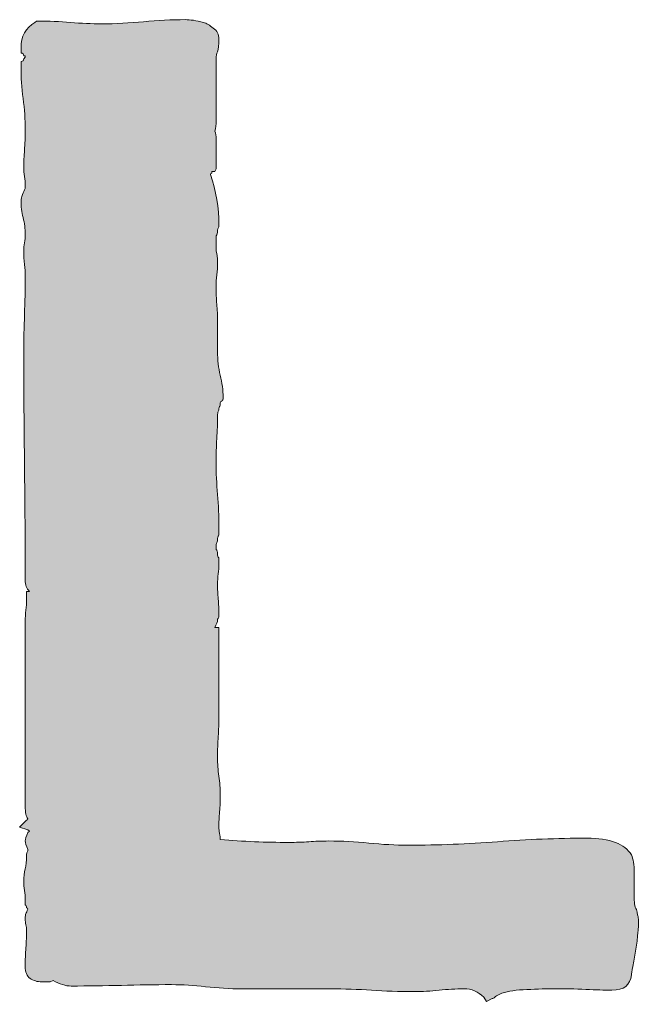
# Model space of a CAD drawing. Header units: inches. Extents: x 57 to 1023, y -981 to -99.
# Drawn here: x 101.1 to 268.9, y -368.8 to -102.7 of the extents above; entities that cross this region are included whole.
import ezdxf

# ---------------------------------------------------------------- set-up
doc = ezdxf.new("R2010")
doc.units = ezdxf.units.IN
doc.header["$MEASUREMENT"] = 0
doc.layers.add('Layer 1', color=7, linetype='Continuous')

# ---------------------------------------------------------------- blocks, each defined once
blk = doc.blocks.new('block 3')
at = {"layer": 'Layer 1', "true_color": 0x2b568d}
h = blk.add_hatch(color=167, dxfattribs=at)
h.dxf.hatch_style = 2
edge = h.paths.add_edge_path()
edge.add_spline(control_points=[(101.14, -321.54), (101.14, -321.54), (103.02, -319.65), (103.02, -319.65), (103.27, -319.65), (103.4, -319.53), (103.4, -319.27), (102.9, -318.77), (102.65, -317.64), (102.65, -315.87), (102.65, -315.87), (102.65, -265.98), (102.65, -265.98), (102.65, -264.72), (102.71, -263.66), (102.84, -262.77), (102.96, -261.89), (103.02, -260.82), (103.02, -259.56), (103.02, -259.56), (103.02, -257.67), (103.02, -257.67), (103.02, -257.67), (103.78, -257.67), (103.78, -257.67), (103.02, -256.91), (102.65, -255.91), (102.65, -254.64), (102.65, -244.06), (102.58, -233.73), (102.46, -223.65), (102.33, -213.58), (102.27, -203.37), (102.27, -193.04), (102.27, -189.51), (102.33, -186.05), (102.46, -182.65), (102.58, -179.24), (102.65, -175.78), (102.65, -172.25), (102.65, -171.25), (102.58, -170.17), (102.46, -169.04), (102.33, -167.91), (102.27, -166.71), (102.27, -165.45), (102.27, -164.69), (102.33, -163.94), (102.46, -163.18), (102.58, -162.43), (102.65, -161.67), (102.65, -160.91), (102.65, -159.4), (102.46, -157.89), (102.08, -156.38), (101.7, -154.87), (101.51, -153.35), (101.51, -151.84), (101.51, -151.34), (101.64, -150.77), (101.89, -150.14), (102.14, -149.52), (102.39, -148.95), (102.65, -148.44), (102.65, -148.44), (102.65, -147.68), (102.65, -147.68), (102.65, -146.93), (102.58, -146.11), (102.46, -145.23), (102.33, -144.35), (102.27, -143.53), (102.27, -142.77), (102.27, -141.26), (102.33, -139.69), (102.46, -138.05), (102.58, -136.41), (102.65, -134.59), (102.65, -132.57), (102.65, -129.8), (102.46, -126.96), (102.08, -124.06), (101.7, -121.17), (101.51, -118.34), (101.51, -115.56), (101.51, -115.56), (101.51, -114.05), (101.51, -114.05), (102.02, -114.05), (102.27, -113.8), (102.27, -113.29), (102.27, -113.29), (102.65, -112.91), (102.65, -112.91), (102.65, -112.91), (102.65, -112.54), (102.65, -112.54), (102.65, -112.54), (102.27, -112.54), (102.27, -112.54), (102.27, -112.03), (102.02, -111.78), (101.51, -111.78), (101.51, -111.78), (101.51, -110.27), (101.51, -110.27), (101.51, -107.25), (102.77, -104.98), (105.29, -103.47), (105.29, -103.47), (105.67, -103.09), (105.67, -103.09), (105.67, -103.09), (106.05, -103.09), (106.05, -103.09), (109.07, -103.09), (112.03, -103.22), (114.93, -103.47), (117.83, -103.72), (120.66, -103.84), (123.44, -103.84), (127.21, -103.84), (130.99, -103.65), (134.77, -103.28), (138.55, -102.9), (142.33, -102.71), (146.11, -102.71), (147.37, -102.71), (149, -102.96), (151.02, -103.47), (151.78, -103.72), (152.66, -104.22), (153.67, -104.98), (154.67, -105.73), (155.18, -106.74), (155.18, -108), (155.18, -109.51), (155.05, -110.65), (154.81, -111.4), (154.55, -111.91), (154.43, -112.54), (154.43, -113.29), (154.43, -113.29), (154.43, -116.69), (154.43, -116.69), (154.43, -116.69), (154.43, -129.92), (154.43, -129.92), (154.43, -131.19), (154.3, -132.19), (154.05, -132.95), (154.3, -133.45), (154.43, -134.21), (154.43, -135.21), (154.43, -136.22), (154.43, -137.36), (154.43, -138.61), (154.43, -139.88), (154.43, -141.39), (154.43, -143.15), (154.43, -143.15), (154.05, -143.91), (154.05, -143.91), (154.05, -143.91), (153.29, -143.91), (153.29, -143.91), (153.29, -143.91), (153.29, -144.28), (153.29, -144.28), (153.04, -144.28), (152.91, -144.41), (152.91, -144.66), (154.43, -149.2), (155.18, -153.73), (155.18, -158.27), (155.18, -158.78), (155.12, -159.09), (154.99, -159.21), (154.86, -159.34), (154.81, -159.53), (154.81, -159.78), (154.81, -160.54), (154.67, -161.04), (154.43, -161.29), (154.43, -161.29), (154.43, -162.8), (154.43, -162.8), (154.43, -162.8), (154.43, -165.45), (154.43, -165.45), (154.67, -166.2), (154.81, -167.21), (154.81, -168.47), (154.81, -169.74), (154.74, -170.87), (154.61, -171.87), (154.48, -172.88), (154.43, -174.02), (154.43, -175.27), (154.43, -176.79), (154.48, -178.3), (154.61, -179.81), (154.74, -181.32), (154.81, -182.83), (154.81, -184.35), (154.81, -184.35), (154.81, -192.66), (154.81, -192.66), (154.81, -194.93), (155.05, -197.07), (155.56, -199.09), (156.06, -201.11), (156.32, -203.12), (156.32, -205.13), (156.32, -205.64), (156.19, -205.95), (155.94, -206.08), (155.68, -206.21), (155.56, -206.4), (155.56, -206.65), (155.56, -207.15), (155.5, -207.47), (155.37, -207.59), (155.24, -207.72), (155.18, -207.91), (155.18, -208.16), (155.18, -208.41), (155.12, -208.66), (154.99, -208.91), (154.86, -209.17), (154.81, -209.54), (154.81, -210.05), (154.81, -212.07), (154.74, -214.14), (154.61, -216.28), (154.48, -218.43), (154.43, -220.5), (154.43, -222.52), (154.43, -225.54), (154.55, -228.51), (154.81, -231.4), (155.05, -234.3), (155.18, -237.26), (155.18, -240.28), (155.18, -240.28), (155.18, -241.79), (155.18, -241.79), (155.18, -242.3), (155.12, -242.61), (154.99, -242.74), (154.86, -242.87), (154.81, -243.06), (154.81, -243.31), (154.81, -243.81), (154.74, -244.19), (154.61, -244.44), (154.48, -244.69), (154.43, -245.07), (154.43, -245.57), (154.43, -245.57), (154.43, -246.33), (154.43, -246.33), (154.67, -246.58), (154.81, -246.96), (154.81, -247.46), (154.81, -247.97), (154.93, -248.35), (155.18, -248.6), (155.18, -248.6), (155.18, -250.11), (155.18, -250.11), (155.18, -251.12), (155.12, -252.06), (154.99, -252.94), (154.86, -253.83), (154.81, -254.77), (154.81, -255.78), (154.81, -257.04), (154.86, -258.36), (154.99, -259.75), (155.12, -261.13), (155.18, -262.46), (155.18, -263.71), (155.18, -263.71), (155.18, -264.47), (155.18, -264.47), (155.18, -264.72), (155.05, -264.98), (154.81, -265.23), (154.81, -265.23), (154.81, -265.6), (154.81, -265.6), (154.81, -265.86), (154.55, -266.49), (154.05, -267.49), (154.05, -267.49), (155.18, -267.49), (155.18, -267.49), (155.18, -267.49), (155.18, -291.68), (155.18, -291.68), (155.18, -293.45), (155.12, -295.21), (154.99, -296.97), (154.86, -298.74), (154.81, -300.63), (154.81, -302.64), (154.81, -304.41), (154.93, -306.11), (155.18, -307.75), (155.43, -309.39), (155.56, -311.09), (155.56, -312.85), (155.56, -314.36), (155.5, -315.87), (155.37, -317.38), (155.24, -318.89), (155.18, -320.28), (155.18, -321.54), (155.18, -322.05), (155.24, -322.61), (155.37, -323.24), (155.5, -323.87), (155.56, -324.44), (155.56, -324.94), (158.58, -325.2), (161.67, -325.38), (164.82, -325.51), (167.97, -325.64), (171.05, -325.7), (174.08, -325.7), (176.09, -325.7), (177.92, -325.64), (179.56, -325.51), (181.19, -325.38), (183.02, -325.32), (185.04, -325.32), (188.56, -325.32), (192.16, -325.51), (195.81, -325.89), (199.46, -326.26), (203.05, -326.45), (206.58, -326.45), (214.64, -326.45), (222.71, -326.14), (230.77, -325.51), (238.83, -324.88), (246.89, -324.56), (254.96, -324.56), (261.25, -324.56), (265.29, -326.07), (267.05, -329.1), (267.56, -330.11), (267.81, -331.74), (267.81, -334.01), (267.81, -334.01), (267.81, -340.82), (267.81, -340.82), (267.81, -342.33), (268.06, -343.46), (268.57, -344.22), (268.57, -344.72), (268.62, -345.1), (268.75, -345.35), (268.88, -345.6), (268.94, -345.98), (268.94, -346.48), (268.94, -346.48), (268.94, -348.75), (268.94, -348.75), (268.94, -349.01), (268.88, -349.76), (268.75, -351.02), (268.62, -352.28), (268.44, -353.67), (268.19, -355.18), (267.93, -356.69), (267.68, -358.08), (267.43, -359.33), (267.18, -360.6), (267.05, -361.35), (267.05, -361.6), (266.8, -364.38), (265.03, -365.76), (261.76, -365.76), (260.5, -365.76), (258.49, -365.7), (255.72, -365.57), (252.94, -365.45), (250.05, -365.38), (247.02, -365.38), (244.25, -365.38), (241.48, -365.45), (238.71, -365.57), (235.93, -365.7), (233.67, -366.01), (231.91, -366.52), (231.91, -366.52), (231.15, -366.89), (231.15, -366.89), (230.64, -367.15), (230.26, -367.4), (230.02, -367.65), (229.76, -367.9), (229.51, -368.03), (229.26, -368.03), (229.26, -368.03), (227.75, -368.78), (227.75, -368.78), (227.75, -368.78), (226.99, -367.65), (226.99, -367.65), (225.48, -366.14), (223.71, -365.38), (221.7, -365.38), (219.43, -365.38), (217.16, -365.51), (214.9, -365.76), (212.63, -366.01), (210.36, -366.14), (208.09, -366.14), (204.06, -366.14), (200.22, -366.01), (196.57, -365.76), (192.91, -365.51), (189.2, -365.38), (185.42, -365.38), (185.42, -365.38), (161.61, -365.38), (161.61, -365.38), (158.08, -365.38), (154.74, -365.19), (151.59, -364.81), (148.44, -364.44), (145.36, -364.25), (142.33, -364.25), (137.8, -364.25), (133.26, -364.31), (128.73, -364.44), (124.19, -364.57), (119.66, -364.63), (115.12, -364.63), (113.61, -364.63), (111.97, -364.12), (110.21, -363.11), (110.21, -363.11), (109.45, -363.49), (109.45, -363.49), (109.45, -363.49), (107.18, -363.49), (107.18, -363.49), (105.92, -363.49), (104.85, -363.18), (103.97, -362.55), (103.09, -361.92), (102.65, -360.85), (102.65, -359.33), (102.65, -357.58), (102.71, -355.87), (102.84, -354.23), (102.96, -352.6), (103.02, -351.02), (103.02, -349.51), (103.02, -349.01), (102.96, -348.5), (102.84, -348), (102.71, -347.49), (102.65, -346.99), (102.65, -346.48), (102.65, -345.73), (102.71, -345.23), (102.84, -344.97), (102.96, -344.72), (103.15, -344.35), (103.4, -343.84), (103.4, -343.59), (103.27, -343.46), (103.02, -343.46), (103.02, -342.96), (102.9, -342.7), (102.65, -342.7), (102.65, -342.7), (102.65, -341.19), (102.65, -341.19), (102.65, -340.44), (102.58, -339.62), (102.46, -338.74), (102.33, -337.86), (102.27, -337.04), (102.27, -336.28), (102.27, -335.02), (102.39, -333.89), (102.65, -332.88), (102.9, -331.87), (103.02, -330.74), (103.02, -329.48), (103.02, -328.72), (103.15, -328.22), (103.4, -327.97), (103.4, -327.97), (103.4, -327.59), (103.4, -327.59), (102.9, -326.58), (102.65, -325.83), (102.65, -325.32), (102.65, -324.82), (102.9, -324.06), (103.4, -323.05), (103.4, -323.05), (103.78, -322.67), (103.78, -322.67), (103.78, -322.67), (103.4, -322.3), (103.4, -322.3), (103.4, -322.3), (101.14, -321.54), (101.14, -321.54)], knot_values=[0, 0, 0, 0, 1, 1, 1, 2, 2, 2, 3, 3, 3, 4, 4, 4, 5, 5, 5, 6, 6, 6, 7, 7, 7, 8, 8, 8, 9, 9, 9, 10, 10, 10, 11, 11, 11, 12, 12, 12, 13, 13, 13, 14, 14, 14, 15, 15, 15, 16, 16, 16, 17, 17, 17, 18, 18, 18, 19, 19, 19, 20, 20, 20, 21, 21, 21, 22, 22, 22, 23, 23, 23, 24, 24, 24, 25, 25, 25, 26, 26, 26, 27, 27, 27, 28, 28, 28, 29, 29, 29, 30, 30, 30, 31, 31, 31, 32, 32, 32, 33, 33, 33, 34, 34, 34, 35, 35, 35, 36, 36, 36, 37, 37, 37, 38, 38, 38, 39, 39, 39, 40, 40, 40, 41, 41, 41, 42, 42, 42, 43, 43, 43, 44, 44, 44, 45, 45, 45, 46, 46, 46, 47, 47, 47, 48, 48, 48, 49, 49, 49, 50, 50, 50, 51, 51, 51, 52, 52, 52, 53, 53, 53, 54, 54, 54, 55, 55, 55, 56, 56, 56, 57, 57, 57, 58, 58, 58, 59, 59, 59, 60, 60, 60, 61, 61, 61, 62, 62, 62, 63, 63, 63, 64, 64, 64, 65, 65, 65, 66, 66, 66, 67, 67, 67, 68, 68, 68, 69, 69, 69, 70, 70, 70, 71, 71, 71, 72, 72, 72, 73, 73, 73, 74, 74, 74, 75, 75, 75, 76, 76, 76, 77, 77, 77, 78, 78, 78, 79, 79, 79, 80, 80, 80, 81, 81, 81, 82, 82, 82, 83, 83, 83, 84, 84, 84, 85, 85, 85, 86, 86, 86, 87, 87, 87, 88, 88, 88, 89, 89, 89, 90, 90, 90, 91, 91, 91, 92, 92, 92, 93, 93, 93, 94, 94, 94, 95, 95, 95, 96, 96, 96, 97, 97, 97, 98, 98, 98, 99, 99, 99, 100, 100, 100, 101, 101, 101, 102, 102, 102, 103, 103, 103, 104, 104, 104, 105, 105, 105, 106, 106, 106, 107, 107, 107, 108, 108, 108, 109, 109, 109, 110, 110, 110, 111, 111, 111, 112, 112, 112, 113, 113, 113, 114, 114, 114, 115, 115, 115, 116, 116, 116, 117, 117, 117, 118, 118, 118, 119, 119, 119, 120, 120, 120, 121, 121, 121, 122, 122, 122, 123, 123, 123, 124, 124, 124, 125, 125, 125, 126, 126, 126, 127, 127, 127, 128, 128, 128, 129, 129, 129, 130, 130, 130, 131, 131, 131, 132, 132, 132, 133, 133, 133, 134, 134, 134, 135, 135, 135, 136, 136, 136, 137, 137, 137, 138, 138, 138, 139, 139, 139, 140, 140, 140, 141, 141, 141, 142, 142, 142, 143, 143, 143, 144, 144, 144, 145, 145, 145, 146, 146, 146, 147, 147, 147, 148, 148, 148, 149, 149, 149, 150, 150, 150, 151, 151, 151, 152, 152, 152, 153, 153, 153, 154, 154, 154, 155, 155, 155, 156, 156, 156, 157, 157, 157, 158, 158, 158, 159, 159, 159, 160, 160, 160, 161, 161, 161, 162, 162, 162, 163, 163, 163, 164, 164, 164, 165, 165, 165, 166, 166, 166, 167, 167, 167, 168, 168, 168, 169, 169, 169, 170, 170, 170, 171, 171, 171, 172, 172, 172, 172], degree=3, periodic=1)
at = {"layer": 'Layer 1', "lineweight": 0}
blk.add_open_spline([(101.14, -321.54), (101.14, -321.54), (103.02, -319.65), (103.02, -319.65), (103.27, -319.65), (103.4, -319.53), (103.4, -319.27), (102.9, -318.77), (102.65, -317.64), (102.65, -315.87), (102.65, -315.87), (102.65, -265.98), (102.65, -265.98), (102.65, -264.72), (102.71, -263.66), (102.84, -262.77), (102.96, -261.89), (103.02, -260.82), (103.02, -259.56), (103.02, -259.56), (103.02, -257.67), (103.02, -257.67), (103.02, -257.67), (103.78, -257.67), (103.78, -257.67), (103.02, -256.91), (102.65, -255.91), (102.65, -254.64), (102.65, -244.06), (102.58, -233.73), (102.46, -223.65), (102.33, -213.58), (102.27, -203.37), (102.27, -193.04), (102.27, -189.51), (102.33, -186.05), (102.46, -182.65), (102.58, -179.24), (102.65, -175.78), (102.65, -172.25), (102.65, -171.25), (102.58, -170.17), (102.46, -169.04), (102.33, -167.91), (102.27, -166.71), (102.27, -165.45), (102.27, -164.69), (102.33, -163.94), (102.46, -163.18), (102.58, -162.43), (102.65, -161.67), (102.65, -160.91), (102.65, -159.4), (102.46, -157.89), (102.08, -156.38), (101.7, -154.87), (101.51, -153.35), (101.51, -151.84), (101.51, -151.34), (101.64, -150.77), (101.89, -150.14), (102.14, -149.52), (102.39, -148.95), (102.65, -148.44), (102.65, -148.44), (102.65, -147.68), (102.65, -147.68), (102.65, -146.93), (102.58, -146.11), (102.46, -145.23), (102.33, -144.35), (102.27, -143.53), (102.27, -142.77), (102.27, -141.26), (102.33, -139.69), (102.46, -138.05), (102.58, -136.41), (102.65, -134.59), (102.65, -132.57), (102.65, -129.8), (102.46, -126.96), (102.08, -124.06), (101.7, -121.17), (101.51, -118.34), (101.51, -115.56), (101.51, -115.56), (101.51, -114.05), (101.51, -114.05), (102.02, -114.05), (102.27, -113.8), (102.27, -113.29), (102.27, -113.29), (102.65, -112.91), (102.65, -112.91), (102.65, -112.91), (102.65, -112.54), (102.65, -112.54), (102.65, -112.54), (102.27, -112.54), (102.27, -112.54), (102.27, -112.03), (102.02, -111.78), (101.51, -111.78), (101.51, -111.78), (101.51, -110.27), (101.51, -110.27), (101.51, -107.25), (102.77, -104.98), (105.29, -103.47), (105.29, -103.47), (105.67, -103.09), (105.67, -103.09), (105.67, -103.09), (106.05, -103.09), (106.05, -103.09), (109.07, -103.09), (112.03, -103.22), (114.93, -103.47), (117.83, -103.72), (120.66, -103.84), (123.44, -103.84), (127.21, -103.84), (130.99, -103.65), (134.77, -103.28), (138.55, -102.9), (142.33, -102.71), (146.11, -102.71), (147.37, -102.71), (149, -102.96), (151.02, -103.47), (151.78, -103.72), (152.66, -104.22), (153.67, -104.98), (154.67, -105.73), (155.18, -106.74), (155.18, -108), (155.18, -109.51), (155.05, -110.65), (154.81, -111.4), (154.55, -111.91), (154.43, -112.54), (154.43, -113.29), (154.43, -113.29), (154.43, -116.69), (154.43, -116.69), (154.43, -116.69), (154.43, -129.92), (154.43, -129.92), (154.43, -131.19), (154.3, -132.19), (154.05, -132.95), (154.3, -133.45), (154.43, -134.21), (154.43, -135.21), (154.43, -136.22), (154.43, -137.36), (154.43, -138.61), (154.43, -139.88), (154.43, -141.39), (154.43, -143.15), (154.43, -143.15), (154.05, -143.91), (154.05, -143.91), (154.05, -143.91), (153.29, -143.91), (153.29, -143.91), (153.29, -143.91), (153.29, -144.28), (153.29, -144.28), (153.04, -144.28), (152.91, -144.41), (152.91, -144.66), (154.43, -149.2), (155.18, -153.73), (155.18, -158.27), (155.18, -158.78), (155.12, -159.09), (154.99, -159.21), (154.86, -159.34), (154.81, -159.53), (154.81, -159.78), (154.81, -160.54), (154.67, -161.04), (154.43, -161.29), (154.43, -161.29), (154.43, -162.8), (154.43, -162.8), (154.43, -162.8), (154.43, -165.45), (154.43, -165.45), (154.67, -166.2), (154.81, -167.21), (154.81, -168.47), (154.81, -169.74), (154.74, -170.87), (154.61, -171.87), (154.48, -172.88), (154.43, -174.02), (154.43, -175.27), (154.43, -176.79), (154.48, -178.3), (154.61, -179.81), (154.74, -181.32), (154.81, -182.83), (154.81, -184.35), (154.81, -184.35), (154.81, -192.66), (154.81, -192.66), (154.81, -194.93), (155.05, -197.07), (155.56, -199.09), (156.06, -201.11), (156.32, -203.12), (156.32, -205.13), (156.32, -205.64), (156.19, -205.95), (155.94, -206.08), (155.68, -206.21), (155.56, -206.4), (155.56, -206.65), (155.56, -207.15), (155.5, -207.47), (155.37, -207.59), (155.24, -207.72), (155.18, -207.91), (155.18, -208.16), (155.18, -208.41), (155.12, -208.66), (154.99, -208.91), (154.86, -209.17), (154.81, -209.54), (154.81, -210.05), (154.81, -212.07), (154.74, -214.14), (154.61, -216.28), (154.48, -218.43), (154.43, -220.5), (154.43, -222.52), (154.43, -225.54), (154.55, -228.51), (154.81, -231.4), (155.05, -234.3), (155.18, -237.26), (155.18, -240.28), (155.18, -240.28), (155.18, -241.79), (155.18, -241.79), (155.18, -242.3), (155.12, -242.61), (154.99, -242.74), (154.86, -242.87), (154.81, -243.06), (154.81, -243.31), (154.81, -243.81), (154.74, -244.19), (154.61, -244.44), (154.48, -244.69), (154.43, -245.07), (154.43, -245.57), (154.43, -245.57), (154.43, -246.33), (154.43, -246.33), (154.67, -246.58), (154.81, -246.96), (154.81, -247.46), (154.81, -247.97), (154.93, -248.35), (155.18, -248.6), (155.18, -248.6), (155.18, -250.11), (155.18, -250.11), (155.18, -251.12), (155.12, -252.06), (154.99, -252.94), (154.86, -253.83), (154.81, -254.77), (154.81, -255.78), (154.81, -257.04), (154.86, -258.36), (154.99, -259.75), (155.12, -261.13), (155.18, -262.46), (155.18, -263.71), (155.18, -263.71), (155.18, -264.47), (155.18, -264.47), (155.18, -264.72), (155.05, -264.98), (154.81, -265.23), (154.81, -265.23), (154.81, -265.6), (154.81, -265.6), (154.81, -265.86), (154.55, -266.49), (154.05, -267.49), (154.05, -267.49), (155.18, -267.49), (155.18, -267.49), (155.18, -267.49), (155.18, -291.68), (155.18, -291.68), (155.18, -293.45), (155.12, -295.21), (154.99, -296.97), (154.86, -298.74), (154.81, -300.63), (154.81, -302.64), (154.81, -304.41), (154.93, -306.11), (155.18, -307.75), (155.43, -309.39), (155.56, -311.09), (155.56, -312.85), (155.56, -314.36), (155.5, -315.87), (155.37, -317.38), (155.24, -318.89), (155.18, -320.28), (155.18, -321.54), (155.18, -322.05), (155.24, -322.61), (155.37, -323.24), (155.5, -323.87), (155.56, -324.44), (155.56, -324.94), (158.58, -325.2), (161.67, -325.38), (164.82, -325.51), (167.97, -325.64), (171.05, -325.7), (174.08, -325.7), (176.09, -325.7), (177.92, -325.64), (179.56, -325.51), (181.19, -325.38), (183.02, -325.32), (185.04, -325.32), (188.56, -325.32), (192.16, -325.51), (195.81, -325.89), (199.46, -326.26), (203.05, -326.45), (206.58, -326.45), (214.64, -326.45), (222.71, -326.14), (230.77, -325.51), (238.83, -324.88), (246.89, -324.56), (254.96, -324.56), (261.25, -324.56), (265.29, -326.07), (267.05, -329.1), (267.56, -330.11), (267.81, -331.74), (267.81, -334.01), (267.81, -334.01), (267.81, -340.82), (267.81, -340.82), (267.81, -342.33), (268.06, -343.46), (268.57, -344.22), (268.57, -344.72), (268.62, -345.1), (268.75, -345.35), (268.88, -345.6), (268.94, -345.98), (268.94, -346.48), (268.94, -346.48), (268.94, -348.75), (268.94, -348.75), (268.94, -349.01), (268.88, -349.76), (268.75, -351.02), (268.62, -352.28), (268.44, -353.67), (268.19, -355.18), (267.93, -356.69), (267.68, -358.08), (267.43, -359.33), (267.18, -360.6), (267.05, -361.35), (267.05, -361.6), (266.8, -364.38), (265.03, -365.76), (261.76, -365.76), (260.5, -365.76), (258.49, -365.7), (255.72, -365.57), (252.94, -365.45), (250.05, -365.38), (247.02, -365.38), (244.25, -365.38), (241.48, -365.45), (238.71, -365.57), (235.93, -365.7), (233.67, -366.01), (231.91, -366.52), (231.91, -366.52), (231.15, -366.89), (231.15, -366.89), (230.64, -367.15), (230.26, -367.4), (230.02, -367.65), (229.76, -367.9), (229.51, -368.03), (229.26, -368.03), (229.26, -368.03), (227.75, -368.78), (227.75, -368.78), (227.75, -368.78), (226.99, -367.65), (226.99, -367.65), (225.48, -366.14), (223.71, -365.38), (221.7, -365.38), (219.43, -365.38), (217.16, -365.51), (214.9, -365.76), (212.63, -366.01), (210.36, -366.14), (208.09, -366.14), (204.06, -366.14), (200.22, -366.01), (196.57, -365.76), (192.91, -365.51), (189.2, -365.38), (185.42, -365.38), (185.42, -365.38), (161.61, -365.38), (161.61, -365.38), (158.08, -365.38), (154.74, -365.19), (151.59, -364.81), (148.44, -364.44), (145.36, -364.25), (142.33, -364.25), (137.8, -364.25), (133.26, -364.31), (128.73, -364.44), (124.19, -364.57), (119.66, -364.63), (115.12, -364.63), (113.61, -364.63), (111.97, -364.12), (110.21, -363.11), (110.21, -363.11), (109.45, -363.49), (109.45, -363.49), (109.45, -363.49), (107.18, -363.49), (107.18, -363.49), (105.92, -363.49), (104.85, -363.18), (103.97, -362.55), (103.09, -361.92), (102.65, -360.85), (102.65, -359.33), (102.65, -357.58), (102.71, -355.87), (102.84, -354.23), (102.96, -352.6), (103.02, -351.02), (103.02, -349.51), (103.02, -349.01), (102.96, -348.5), (102.84, -348), (102.71, -347.49), (102.65, -346.99), (102.65, -346.48), (102.65, -345.73), (102.71, -345.23), (102.84, -344.97), (102.96, -344.72), (103.15, -344.35), (103.4, -343.84), (103.4, -343.59), (103.27, -343.46), (103.02, -343.46), (103.02, -342.96), (102.9, -342.7), (102.65, -342.7), (102.65, -342.7), (102.65, -341.19), (102.65, -341.19), (102.65, -340.44), (102.58, -339.62), (102.46, -338.74), (102.33, -337.86), (102.27, -337.04), (102.27, -336.28), (102.27, -335.02), (102.39, -333.89), (102.65, -332.88), (102.9, -331.87), (103.02, -330.74), (103.02, -329.48), (103.02, -328.72), (103.15, -328.22), (103.4, -327.97), (103.4, -327.97), (103.4, -327.59), (103.4, -327.59), (102.9, -326.58), (102.65, -325.83), (102.65, -325.32), (102.65, -324.82), (102.9, -324.06), (103.4, -323.05), (103.4, -323.05), (103.78, -322.67), (103.78, -322.67), (103.78, -322.67), (103.4, -322.3), (103.4, -322.3), (103.4, -322.3), (101.14, -321.54), (101.14, -321.54)], degree=3, knots=[0, 0, 0, 0, 1, 1, 1, 2, 2, 2, 3, 3, 3, 4, 4, 4, 5, 5, 5, 6, 6, 6, 7, 7, 7, 8, 8, 8, 9, 9, 9, 10, 10, 10, 11, 11, 11, 12, 12, 12, 13, 13, 13, 14, 14, 14, 15, 15, 15, 16, 16, 16, 17, 17, 17, 18, 18, 18, 19, 19, 19, 20, 20, 20, 21, 21, 21, 22, 22, 22, 23, 23, 23, 24, 24, 24, 25, 25, 25, 26, 26, 26, 27, 27, 27, 28, 28, 28, 29, 29, 29, 30, 30, 30, 31, 31, 31, 32, 32, 32, 33, 33, 33, 34, 34, 34, 35, 35, 35, 36, 36, 36, 37, 37, 37, 38, 38, 38, 39, 39, 39, 40, 40, 40, 41, 41, 41, 42, 42, 42, 43, 43, 43, 44, 44, 44, 45, 45, 45, 46, 46, 46, 47, 47, 47, 48, 48, 48, 49, 49, 49, 50, 50, 50, 51, 51, 51, 52, 52, 52, 53, 53, 53, 54, 54, 54, 55, 55, 55, 56, 56, 56, 57, 57, 57, 58, 58, 58, 59, 59, 59, 60, 60, 60, 61, 61, 61, 62, 62, 62, 63, 63, 63, 64, 64, 64, 65, 65, 65, 66, 66, 66, 67, 67, 67, 68, 68, 68, 69, 69, 69, 70, 70, 70, 71, 71, 71, 72, 72, 72, 73, 73, 73, 74, 74, 74, 75, 75, 75, 76, 76, 76, 77, 77, 77, 78, 78, 78, 79, 79, 79, 80, 80, 80, 81, 81, 81, 82, 82, 82, 83, 83, 83, 84, 84, 84, 85, 85, 85, 86, 86, 86, 87, 87, 87, 88, 88, 88, 89, 89, 89, 90, 90, 90, 91, 91, 91, 92, 92, 92, 93, 93, 93, 94, 94, 94, 95, 95, 95, 96, 96, 96, 97, 97, 97, 98, 98, 98, 99, 99, 99, 100, 100, 100, 101, 101, 101, 102, 102, 102, 103, 103, 103, 104, 104, 104, 105, 105, 105, 106, 106, 106, 107, 107, 107, 108, 108, 108, 109, 109, 109, 110, 110, 110, 111, 111, 111, 112, 112, 112, 113, 113, 113, 114, 114, 114, 115, 115, 115, 116, 116, 116, 117, 117, 117, 118, 118, 118, 119, 119, 119, 120, 120, 120, 121, 121, 121, 122, 122, 122, 123, 123, 123, 124, 124, 124, 125, 125, 125, 126, 126, 126, 127, 127, 127, 128, 128, 128, 129, 129, 129, 130, 130, 130, 131, 131, 131, 132, 132, 132, 133, 133, 133, 134, 134, 134, 135, 135, 135, 136, 136, 136, 137, 137, 137, 138, 138, 138, 139, 139, 139, 140, 140, 140, 141, 141, 141, 142, 142, 142, 143, 143, 143, 144, 144, 144, 145, 145, 145, 146, 146, 146, 147, 147, 147, 148, 148, 148, 149, 149, 149, 150, 150, 150, 151, 151, 151, 152, 152, 152, 153, 153, 153, 154, 154, 154, 155, 155, 155, 156, 156, 156, 157, 157, 157, 158, 158, 158, 159, 159, 159, 160, 160, 160, 161, 161, 161, 162, 162, 162, 163, 163, 163, 164, 164, 164, 165, 165, 165, 166, 166, 166, 167, 167, 167, 168, 168, 168, 169, 169, 169, 170, 170, 170, 171, 171, 171, 172, 172, 172, 172], dxfattribs=at)
blk = doc.blocks.new('block 2')
at = {"layer": 'Layer 1'}
blk.add_blockref('block 3', (0, 0), dxfattribs=at)

msp = doc.modelspace()

# ---------------------------------------------------------------- block references
at = {"layer": 'Layer 1'}
msp.add_blockref('block 2', (0, 0), dxfattribs=at)

doc.saveas('drawing.dxf')
